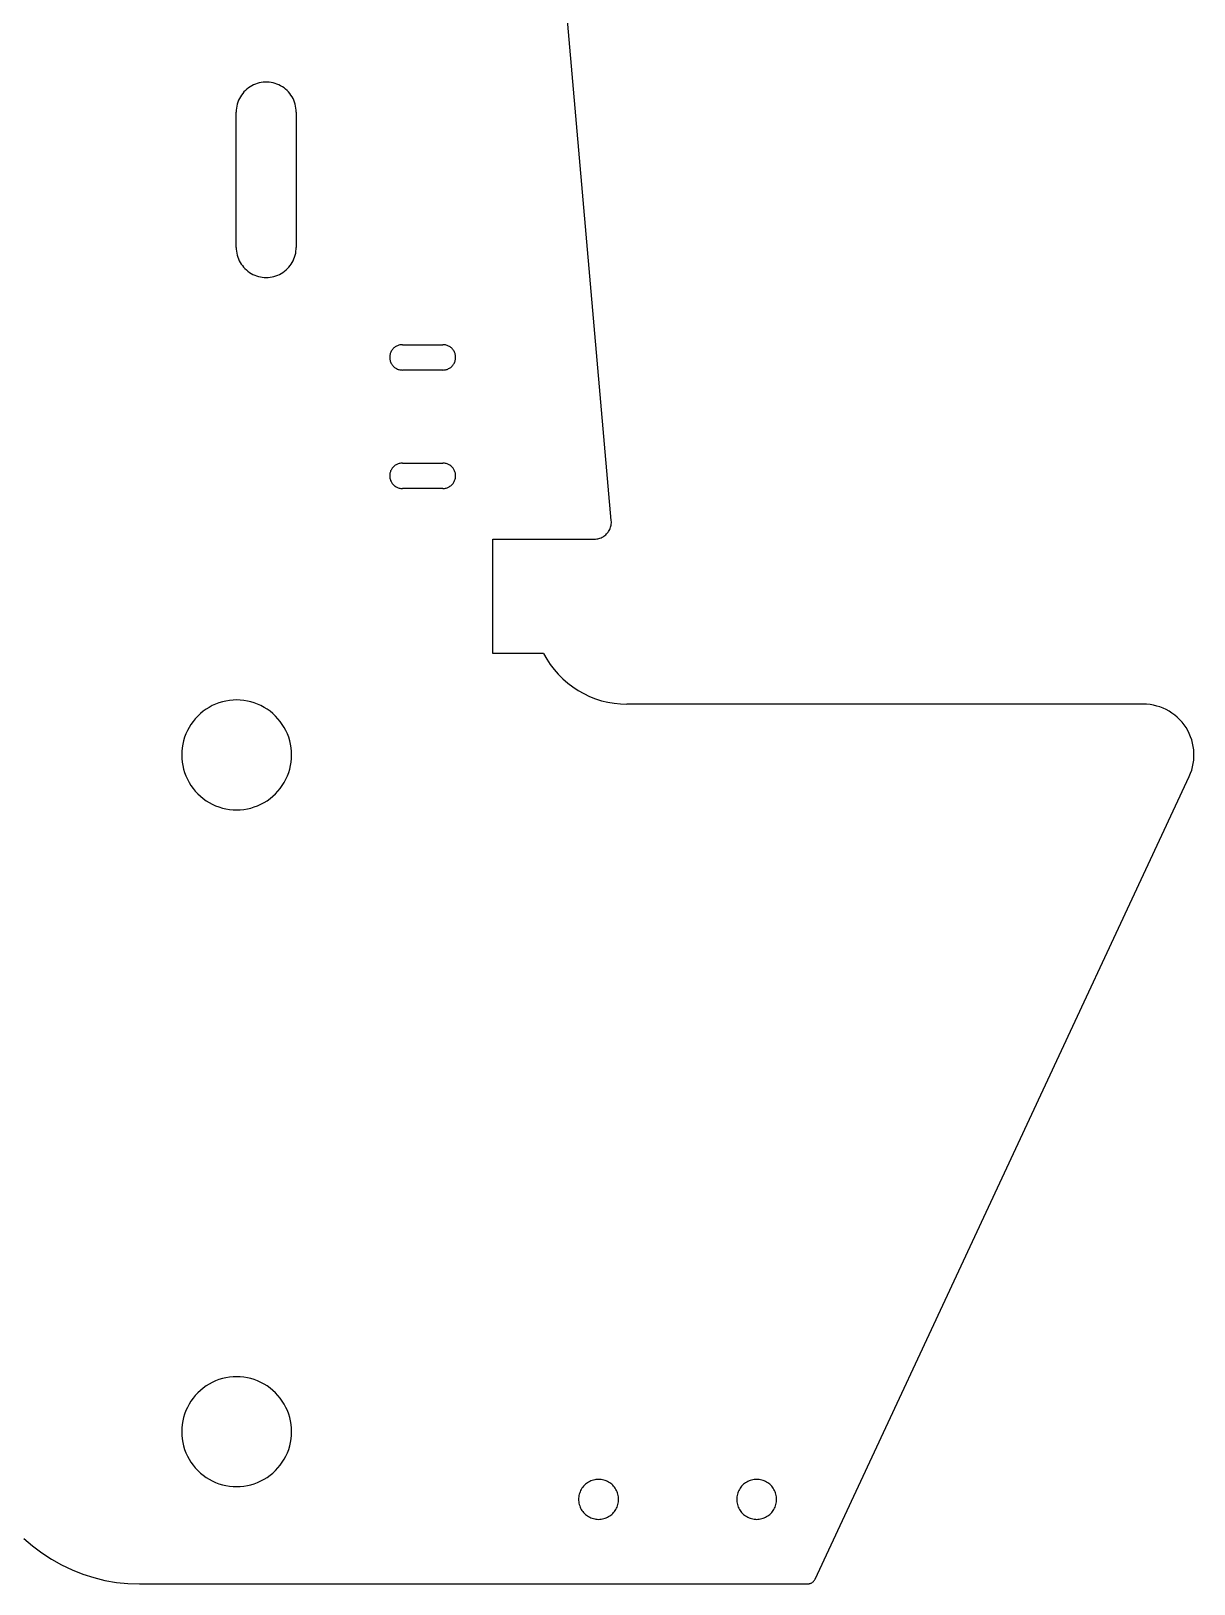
# Model space of a CAD drawing. Extents: x -22.3 to 21.7, y -13.4 to 13.4.
# Drawn here: x 14.313 to 17.021, y -2.147 to 1.467 of the extents above; entities that cross this region are included whole.
import ezdxf

# ---------------------------------------------------------------- set-up
doc = ezdxf.new("R2010")
doc.units = 0
doc.header["$MEASUREMENT"] = 0
doc.layers.get('0').update_dxf_attribs({"linetype": 'CONTINUOUS'})

msp = doc.modelspace()

# ---------------------------------------------------------------- linework, layer by layer
for p, q in [((15.6643, 0.3274), (15.4945, 2.2672)), ((14.8233, 1.3372), (14.8195, 1.3345)), ((14.8273, 1.3396), (14.8233, 1.3372)), ((14.8315, 1.3417), (14.8273, 1.3396)), ((14.8358, 1.3435), (14.8315, 1.3417)), ((14.8402, 1.345), (14.8358, 1.3435)), ((14.8447, 1.3463), (14.8402, 1.345)), ((14.8493, 1.3472), (14.8447, 1.3463)), ((14.8539, 1.3478), (14.8493, 1.3472)), ((14.8586, 1.3481), (14.8539, 1.3478)), ((14.8632, 1.3481), (14.8586, 1.3481)), ((14.8679, 1.3478), (14.8632, 1.3481)), ((14.8725, 1.3472), (14.8679, 1.3478)), ((14.8771, 1.3463), (14.8725, 1.3472)), ((14.8816, 1.345), (14.8771, 1.3463)), ((14.886, 1.3435), (14.8816, 1.345)), ((14.8903, 1.3417), (14.886, 1.3435)), ((14.8945, 1.3396), (14.8903, 1.3417)), ((14.8985, 1.3372), (14.8945, 1.3396)), ((14.9024, 1.3345), (14.8985, 1.3372)), ((14.7949, 1.3012), (14.7935, 1.2967)), ((14.7966, 1.3056), (14.7949, 1.3012)), ((14.7985, 1.3098), (14.7966, 1.3056)), ((14.8008, 1.3139), (14.7985, 1.3098)), ((14.8033, 1.3178), (14.8008, 1.3139)), ((14.8061, 1.3216), (14.8033, 1.3178)), ((14.8091, 1.3252), (14.8061, 1.3216)), ((14.8123, 1.3285), (14.8091, 1.3252)), ((14.8158, 1.3317), (14.8123, 1.3285)), ((14.8195, 1.3345), (14.8158, 1.3317)), ((14.906, 1.3317), (14.9024, 1.3345)), ((14.9095, 1.3285), (14.906, 1.3317)), ((14.9127, 1.3252), (14.9095, 1.3285)), ((14.9158, 1.3216), (14.9127, 1.3252)), ((14.9185, 1.3178), (14.9158, 1.3216)), ((14.921, 1.3139), (14.9185, 1.3178)), ((14.9233, 1.3098), (14.921, 1.3139)), ((14.9253, 1.3056), (14.9233, 1.3098)), ((14.9269, 1.3012), (14.9253, 1.3056)), ((14.9283, 1.2967), (14.9269, 1.3012)), ((14.7912, 1.283), (14.791, 1.2783)), ((14.791, 0.9633), (14.791, 1.2783)), ((14.7917, 1.2876), (14.7912, 1.283)), ((14.7924, 1.2922), (14.7917, 1.2876)), ((14.7935, 1.2967), (14.7924, 1.2922)), ((14.9294, 1.2922), (14.9283, 1.2967)), ((14.9302, 1.2876), (14.9294, 1.2922)), ((14.9306, 1.283), (14.9302, 1.2876)), ((14.9308, 1.2783), (14.9306, 1.283)), ((14.9308, 1.2783), (14.9308, 0.9633)), ((14.791, 0.9633), (14.7912, 0.9588)), ((14.7912, 0.9588), (14.7916, 0.9542)), ((14.7916, 0.9542), (14.7924, 0.9497)), ((14.7924, 0.9497), (14.7934, 0.9452)), ((14.7934, 0.9452), (14.7947, 0.9409)), ((14.7947, 0.9409), (14.7964, 0.9366)), ((14.9255, 0.9366), (14.9271, 0.9409)), ((14.9271, 0.9409), (14.9284, 0.9452)), ((14.9284, 0.9452), (14.9295, 0.9497)), ((14.9295, 0.9497), (14.9302, 0.9542)), ((14.9302, 0.9542), (14.9306, 0.9588)), ((14.9306, 0.9588), (14.9308, 0.9633)), ((14.7964, 0.9366), (14.7982, 0.9324)), ((14.7982, 0.9324), (14.8004, 0.9284)), ((14.8004, 0.9284), (14.8028, 0.9245)), ((14.8028, 0.9245), (14.8055, 0.9208)), ((14.8055, 0.9208), (14.8084, 0.9172)), ((14.8084, 0.9172), (14.8115, 0.9139)), ((14.8115, 0.9139), (14.8148, 0.9108)), ((14.8148, 0.9108), (14.8184, 0.9079)), ((14.8184, 0.9079), (14.8221, 0.9052)), ((14.8221, 0.9052), (14.826, 0.9028)), ((14.8959, 0.9028), (14.8997, 0.9052)), ((14.8997, 0.9052), (14.9035, 0.9079)), ((14.9035, 0.9079), (14.907, 0.9108)), ((14.907, 0.9108), (14.9103, 0.9139)), ((14.9103, 0.9139), (14.9135, 0.9172)), ((14.9135, 0.9172), (14.9164, 0.9208)), ((14.9164, 0.9208), (14.919, 0.9245)), ((14.919, 0.9245), (14.9214, 0.9284)), ((14.9214, 0.9284), (14.9236, 0.9324)), ((14.9236, 0.9324), (14.9255, 0.9366)), ((14.826, 0.9028), (14.83, 0.9006)), ((14.83, 0.9006), (14.8342, 0.8988)), ((14.8342, 0.8988), (14.8385, 0.8972)), ((14.8385, 0.8972), (14.8428, 0.8958)), ((14.8428, 0.8958), (14.8473, 0.8948)), ((14.8473, 0.8948), (14.8518, 0.894)), ((14.8518, 0.894), (14.8563, 0.8936)), ((14.8563, 0.8936), (14.8609, 0.8934)), ((14.8609, 0.8934), (14.8655, 0.8936)), ((14.8655, 0.8936), (14.87, 0.894)), ((14.87, 0.894), (14.8745, 0.8948)), ((14.8745, 0.8948), (14.879, 0.8958)), ((14.879, 0.8958), (14.8834, 0.8972)), ((14.8834, 0.8972), (14.8877, 0.8988)), ((14.8877, 0.8988), (14.8918, 0.9006)), ((14.8918, 0.9006), (14.8959, 0.9028)), ((15.153, 0.7233), (15.1519, 0.7216)), ((15.1541, 0.7249), (15.153, 0.7233)), ((15.1553, 0.7265), (15.1541, 0.7249)), ((15.1566, 0.7279), (15.1553, 0.7265)), ((15.158, 0.7293), (15.1566, 0.7279)), ((15.1595, 0.7306), (15.158, 0.7293)), ((15.1611, 0.7318), (15.1595, 0.7306)), ((15.1628, 0.7328), (15.1611, 0.7318)), ((15.1645, 0.7338), (15.1628, 0.7328)), ((15.1663, 0.7346), (15.1645, 0.7338)), ((15.1682, 0.7353), (15.1663, 0.7346)), ((15.17, 0.7359), (15.1682, 0.7353)), ((15.172, 0.7364), (15.17, 0.7359)), ((15.1739, 0.7367), (15.172, 0.7364)), ((15.1759, 0.7369), (15.1739, 0.7367)), ((15.1778, 0.7369), (15.1759, 0.7369)), ((15.1778, 0.7369), (15.2723, 0.7369)), ((15.2743, 0.7369), (15.2723, 0.7369)), ((15.2763, 0.7367), (15.2743, 0.7369)), ((15.2782, 0.7364), (15.2763, 0.7367)), ((15.2801, 0.7359), (15.2782, 0.7364)), ((15.282, 0.7353), (15.2801, 0.7359)), ((15.2839, 0.7346), (15.282, 0.7353)), ((15.2856, 0.7338), (15.2839, 0.7346)), ((15.2874, 0.7328), (15.2856, 0.7338)), ((15.289, 0.7318), (15.2874, 0.7328)), ((15.2906, 0.7306), (15.289, 0.7318)), ((15.2921, 0.7293), (15.2906, 0.7306)), ((15.2936, 0.7279), (15.2921, 0.7293)), ((15.2949, 0.7265), (15.2936, 0.7279)), ((15.2961, 0.7249), (15.2949, 0.7265)), ((15.2972, 0.7233), (15.2961, 0.7249)), ((15.2982, 0.7216), (15.2972, 0.7233)), ((15.1485, 0.7104), (15.1483, 0.7084)), ((15.1483, 0.7084), (15.1483, 0.7064)), ((15.1483, 0.7064), (15.1485, 0.7045)), ((15.1487, 0.7123), (15.1485, 0.7104)), ((15.1485, 0.7045), (15.1487, 0.7025)), ((15.1491, 0.7143), (15.1487, 0.7123)), ((15.1487, 0.7025), (15.1491, 0.7006)), ((15.1496, 0.7162), (15.1491, 0.7143)), ((15.1491, 0.7006), (15.1496, 0.6987)), ((15.1503, 0.718), (15.1496, 0.7162)), ((15.1496, 0.6987), (15.1503, 0.6968)), ((15.1511, 0.7198), (15.1503, 0.718)), ((15.1503, 0.6968), (15.1511, 0.695)), ((15.1519, 0.7216), (15.1511, 0.7198)), ((15.1511, 0.695), (15.1519, 0.6932)), ((15.1519, 0.6932), (15.153, 0.6915)), ((15.153, 0.6915), (15.1541, 0.6899)), ((15.1541, 0.6899), (15.1553, 0.6884)), ((15.1553, 0.6884), (15.1566, 0.6869)), ((15.1566, 0.6869), (15.158, 0.6855)), ((15.2921, 0.6855), (15.2936, 0.6869)), ((15.2936, 0.6869), (15.2949, 0.6884)), ((15.2949, 0.6884), (15.2961, 0.6899)), ((15.2961, 0.6899), (15.2972, 0.6915)), ((15.2972, 0.6915), (15.2982, 0.6932)), ((15.2991, 0.7198), (15.2982, 0.7216)), ((15.2982, 0.6932), (15.2991, 0.695)), ((15.2999, 0.718), (15.2991, 0.7198)), ((15.2991, 0.695), (15.2999, 0.6968)), ((15.3005, 0.7162), (15.2999, 0.718)), ((15.2999, 0.6968), (15.3005, 0.6987)), ((15.3011, 0.7143), (15.3005, 0.7162)), ((15.3005, 0.6987), (15.3011, 0.7006)), ((15.3014, 0.7123), (15.3011, 0.7143)), ((15.3011, 0.7006), (15.3014, 0.7025)), ((15.3017, 0.7104), (15.3014, 0.7123)), ((15.3014, 0.7025), (15.3017, 0.7045)), ((15.3018, 0.7084), (15.3017, 0.7104)), ((15.3017, 0.7045), (15.3018, 0.7064)), ((15.3018, 0.7064), (15.3018, 0.7084)), ((15.158, 0.6855), (15.1595, 0.6842)), ((15.1595, 0.6842), (15.1611, 0.6831)), ((15.1611, 0.6831), (15.1628, 0.682)), ((15.1628, 0.682), (15.1645, 0.6811)), ((15.1645, 0.6811), (15.1663, 0.6802)), ((15.1663, 0.6802), (15.1682, 0.6795)), ((15.1682, 0.6795), (15.17, 0.6789)), ((15.17, 0.6789), (15.172, 0.6785)), ((15.172, 0.6785), (15.1739, 0.6782)), ((15.1739, 0.6782), (15.1759, 0.678)), ((15.1759, 0.678), (15.1778, 0.6779)), ((15.2723, 0.6779), (15.1778, 0.6779)), ((15.2723, 0.6779), (15.2743, 0.678)), ((15.2743, 0.678), (15.2763, 0.6782)), ((15.2763, 0.6782), (15.2782, 0.6785)), ((15.2782, 0.6785), (15.2801, 0.6789)), ((15.2801, 0.6789), (15.282, 0.6795)), ((15.282, 0.6795), (15.2839, 0.6802)), ((15.2839, 0.6802), (15.2856, 0.6811)), ((15.2856, 0.6811), (15.2874, 0.682)), ((15.2874, 0.682), (15.289, 0.6831)), ((15.289, 0.6831), (15.2906, 0.6842)), ((15.2906, 0.6842), (15.2921, 0.6855)), ((15.1484, 0.4338), (15.1483, 0.4318)), ((15.1486, 0.4357), (15.1484, 0.4338)), ((15.1489, 0.4376), (15.1486, 0.4357)), ((15.1493, 0.4395), (15.1489, 0.4376)), ((15.1499, 0.4413), (15.1493, 0.4395)), ((15.1506, 0.4431), (15.1499, 0.4413)), ((15.1514, 0.4449), (15.1506, 0.4431)), ((15.1523, 0.4466), (15.1514, 0.4449)), ((15.1533, 0.4482), (15.1523, 0.4466)), ((15.1544, 0.4498), (15.1533, 0.4482)), ((15.1556, 0.4513), (15.1544, 0.4498)), ((15.157, 0.4527), (15.1556, 0.4513)), ((15.1584, 0.454), (15.157, 0.4527)), ((15.1599, 0.4553), (15.1584, 0.454)), ((15.1614, 0.4564), (15.1599, 0.4553)), ((15.1631, 0.4574), (15.1614, 0.4564)), ((15.1648, 0.4583), (15.1631, 0.4574)), ((15.1665, 0.4591), (15.1648, 0.4583)), ((15.1684, 0.4598), (15.1665, 0.4591)), ((15.1702, 0.4603), (15.1684, 0.4598)), ((15.1721, 0.4608), (15.1702, 0.4603)), ((15.174, 0.4611), (15.1721, 0.4608)), ((15.1759, 0.4613), (15.174, 0.4611)), ((15.1778, 0.4614), (15.1759, 0.4613)), ((15.1778, 0.4614), (15.2723, 0.4614)), ((15.2743, 0.4613), (15.2723, 0.4614)), ((15.2762, 0.4611), (15.2743, 0.4613)), ((15.2781, 0.4608), (15.2762, 0.4611)), ((15.28, 0.4603), (15.2781, 0.4608)), ((15.2818, 0.4598), (15.28, 0.4603)), ((15.2836, 0.4591), (15.2818, 0.4598)), ((15.2854, 0.4583), (15.2836, 0.4591)), ((15.2871, 0.4574), (15.2854, 0.4583)), ((15.2887, 0.4564), (15.2871, 0.4574)), ((15.2903, 0.4553), (15.2887, 0.4564)), ((15.2918, 0.454), (15.2903, 0.4553)), ((15.2932, 0.4527), (15.2918, 0.454)), ((15.2945, 0.4513), (15.2932, 0.4527)), ((15.2958, 0.4498), (15.2945, 0.4513)), ((15.2969, 0.4482), (15.2958, 0.4498)), ((15.2979, 0.4466), (15.2969, 0.4482)), ((15.2988, 0.4449), (15.2979, 0.4466)), ((15.2996, 0.4431), (15.2988, 0.4449)), ((15.3003, 0.4413), (15.2996, 0.4431)), ((15.3009, 0.4395), (15.3003, 0.4413)), ((15.3013, 0.4376), (15.3009, 0.4395)), ((15.3016, 0.4357), (15.3013, 0.4376)), ((15.3018, 0.4338), (15.3016, 0.4357)), ((15.3019, 0.4318), (15.3018, 0.4338)), ((15.1483, 0.4318), (15.1484, 0.4299)), ((15.1484, 0.4299), (15.1486, 0.428)), ((15.1486, 0.428), (15.1489, 0.4261)), ((15.1489, 0.4261), (15.1493, 0.4242)), ((15.1493, 0.4242), (15.1499, 0.4223)), ((15.1499, 0.4223), (15.1506, 0.4205)), ((15.1506, 0.4205), (15.1514, 0.4188)), ((15.1514, 0.4188), (15.1523, 0.4171)), ((15.1523, 0.4171), (15.1533, 0.4154)), ((15.1533, 0.4154), (15.1544, 0.4139)), ((15.1544, 0.4139), (15.1556, 0.4124)), ((15.1556, 0.4124), (15.157, 0.4109)), ((15.157, 0.4109), (15.1584, 0.4096)), ((15.1584, 0.4096), (15.1599, 0.4084)), ((15.1599, 0.4084), (15.1614, 0.4073)), ((15.1614, 0.4073), (15.1631, 0.4063)), ((15.1631, 0.4063), (15.1648, 0.4053)), ((15.1648, 0.4053), (15.1665, 0.4045)), ((15.1665, 0.4045), (15.1684, 0.4039)), ((15.1684, 0.4039), (15.1702, 0.4033)), ((15.1702, 0.4033), (15.1721, 0.4029)), ((15.1721, 0.4029), (15.174, 0.4026)), ((15.174, 0.4026), (15.1759, 0.4024)), ((15.1759, 0.4024), (15.1778, 0.4023)), ((15.2723, 0.4023), (15.1778, 0.4023)), ((15.2723, 0.4023), (15.2743, 0.4024)), ((15.2743, 0.4024), (15.2762, 0.4026)), ((15.2762, 0.4026), (15.2781, 0.4029)), ((15.2781, 0.4029), (15.28, 0.4033)), ((15.28, 0.4033), (15.2818, 0.4039)), ((15.2818, 0.4039), (15.2836, 0.4045)), ((15.2836, 0.4045), (15.2854, 0.4053)), ((15.2854, 0.4053), (15.2871, 0.4063)), ((15.2871, 0.4063), (15.2887, 0.4073)), ((15.2887, 0.4073), (15.2903, 0.4084)), ((15.2903, 0.4084), (15.2918, 0.4096)), ((15.2918, 0.4096), (15.2932, 0.4109)), ((15.2932, 0.4109), (15.2945, 0.4124)), ((15.2945, 0.4124), (15.2958, 0.4139)), ((15.2958, 0.4139), (15.2969, 0.4154)), ((15.2969, 0.4154), (15.2979, 0.4171)), ((15.2979, 0.4171), (15.2988, 0.4188)), ((15.2988, 0.4188), (15.2996, 0.4205)), ((15.2996, 0.4205), (15.3003, 0.4223)), ((15.3003, 0.4223), (15.3009, 0.4242)), ((15.3009, 0.4242), (15.3013, 0.4261)), ((15.3013, 0.4261), (15.3016, 0.428)), ((15.3016, 0.428), (15.3018, 0.4299)), ((15.3018, 0.4299), (15.3019, 0.4318)), ((15.6644, 0.3248), (15.6643, 0.3274)), ((15.6427, 0.2888), (15.645, 0.29)), ((15.645, 0.29), (15.6472, 0.2914)), ((15.6472, 0.2914), (15.6493, 0.2929)), ((15.6493, 0.2929), (15.6513, 0.2946)), ((15.6513, 0.2946), (15.6532, 0.2964)), ((15.6532, 0.2964), (15.6549, 0.2983)), ((15.6549, 0.2983), (15.6566, 0.3004)), ((15.6566, 0.3004), (15.6581, 0.3025)), ((15.6581, 0.3025), (15.6594, 0.3047)), ((15.6594, 0.3047), (15.6606, 0.3071)), ((15.6606, 0.3071), (15.6616, 0.3095)), ((15.6616, 0.3095), (15.6625, 0.3119)), ((15.6625, 0.3119), (15.6632, 0.3144)), ((15.6632, 0.3144), (15.6638, 0.317)), ((15.6638, 0.317), (15.6642, 0.3196)), ((15.6642, 0.3196), (15.6644, 0.3222)), ((15.6644, 0.3222), (15.6644, 0.3248)), ((15.3885, 0.0184), (15.3885, 0.2846)), ((15.3885, 0.2846), (15.625, 0.2846)), ((15.625, 0.2846), (15.6276, 0.2847)), ((15.6276, 0.2847), (15.6302, 0.2849)), ((15.6302, 0.2849), (15.6328, 0.2854)), ((15.6328, 0.2854), (15.6354, 0.286)), ((15.6354, 0.286), (15.6379, 0.2867)), ((15.6379, 0.2867), (15.6403, 0.2877)), ((15.6403, 0.2877), (15.6427, 0.2888)), ((15.5066, 0.0184), (15.3885, 0.0184)), ((15.5066, 0.0184), (15.5139, 0.0054)), ((15.5139, 0.0054), (15.5221, -0.0071)), ((15.5221, -0.0071), (15.5311, -0.019)), ((15.5311, -0.019), (15.5409, -0.0302)), ((15.5409, -0.0302), (15.5515, -0.0408)), ((15.5515, -0.0408), (15.5627, -0.0506)), ((15.5627, -0.0506), (15.5746, -0.0596)), ((15.5746, -0.0596), (15.5871, -0.0678)), ((15.5871, -0.0678), (15.6001, -0.0751)), ((14.728, -0.107), (14.7209, -0.1114)), ((14.7354, -0.103), (14.728, -0.107)), ((14.7431, -0.0996), (14.7354, -0.103)), ((14.7509, -0.0966), (14.7431, -0.0996)), ((14.7589, -0.0942), (14.7509, -0.0966)), ((14.7671, -0.0923), (14.7589, -0.0942)), ((14.7753, -0.0909), (14.7671, -0.0923)), ((14.7836, -0.0901), (14.7753, -0.0909)), ((14.792, -0.0898), (14.7836, -0.0901)), ((14.8004, -0.0901), (14.792, -0.0898)), ((14.8087, -0.0909), (14.8004, -0.0901)), ((14.817, -0.0923), (14.8087, -0.0909)), ((14.8251, -0.0942), (14.817, -0.0923)), ((14.8331, -0.0966), (14.8251, -0.0942)), ((14.841, -0.0996), (14.8331, -0.0966)), ((14.8486, -0.103), (14.841, -0.0996)), ((14.856, -0.107), (14.8486, -0.103)), ((14.8631, -0.1114), (14.856, -0.107)), ((15.6001, -0.0751), (15.6136, -0.0816)), ((15.6136, -0.0816), (15.6275, -0.087)), ((15.6275, -0.087), (15.6417, -0.0916)), ((15.6417, -0.0916), (15.6562, -0.0951)), ((15.6562, -0.0951), (15.6709, -0.0976)), ((15.6709, -0.0976), (15.6858, -0.0992)), ((15.6858, -0.0992), (15.7007, -0.0997)), ((16.9025, -0.0997), (15.7007, -0.0997)), ((16.9104, -0.0999), (16.9025, -0.0997)), ((16.9183, -0.1007), (16.9104, -0.0999)), ((16.9261, -0.102), (16.9183, -0.1007)), ((16.9338, -0.1039), (16.9261, -0.102)), ((16.9413, -0.1062), (16.9338, -0.1039)), ((16.9487, -0.1091), (16.9413, -0.1062)), ((14.6905, -0.1399), (14.6856, -0.1467)), ((14.6958, -0.1334), (14.6905, -0.1399)), ((14.7015, -0.1273), (14.6958, -0.1334)), ((14.7077, -0.1216), (14.7015, -0.1273)), ((14.7141, -0.1163), (14.7077, -0.1216)), ((14.7209, -0.1114), (14.7141, -0.1163)), ((14.8699, -0.1163), (14.8631, -0.1114)), ((14.8764, -0.1216), (14.8699, -0.1163)), ((14.8825, -0.1273), (14.8764, -0.1216)), ((14.8882, -0.1334), (14.8825, -0.1273)), ((14.8935, -0.1399), (14.8882, -0.1334)), ((14.8984, -0.1467), (14.8935, -0.1399)), ((16.9559, -0.1124), (16.9487, -0.1091)), ((16.9628, -0.1162), (16.9559, -0.1124)), ((16.9694, -0.1204), (16.9628, -0.1162)), ((16.9758, -0.1251), (16.9694, -0.1204)), ((16.9818, -0.1302), (16.9758, -0.1251)), ((16.9875, -0.1357), (16.9818, -0.1302)), ((16.9928, -0.1416), (16.9875, -0.1357)), ((16.9977, -0.1478), (16.9928, -0.1416)), ((14.6709, -0.1766), (14.6684, -0.1847)), ((14.6738, -0.1688), (14.6709, -0.1766)), ((14.6773, -0.1612), (14.6738, -0.1688)), ((14.6812, -0.1538), (14.6773, -0.1612)), ((14.6856, -0.1467), (14.6812, -0.1538)), ((14.9028, -0.1538), (14.8984, -0.1467)), ((14.9068, -0.1612), (14.9028, -0.1538)), ((14.9102, -0.1688), (14.9068, -0.1612)), ((14.9132, -0.1766), (14.9102, -0.1688)), ((14.9156, -0.1847), (14.9132, -0.1766)), ((17.0022, -0.1543), (16.9977, -0.1478)), ((17.0062, -0.1611), (17.0022, -0.1543)), ((17.0097, -0.1682), (17.0062, -0.1611)), ((17.0128, -0.1755), (17.0097, -0.1682)), ((17.0154, -0.1829), (17.0128, -0.1755)), ((14.6643, -0.2094), (14.6641, -0.2178)), ((14.6652, -0.2011), (14.6643, -0.2094)), ((14.6665, -0.1928), (14.6652, -0.2011)), ((14.6684, -0.1847), (14.6665, -0.1928)), ((14.9175, -0.1928), (14.9156, -0.1847)), ((14.9189, -0.2011), (14.9175, -0.1928)), ((14.9197, -0.2094), (14.9189, -0.2011)), ((14.92, -0.2178), (14.9197, -0.2094)), ((17.0175, -0.1905), (17.0154, -0.1829)), ((17.019, -0.1983), (17.0175, -0.1905)), ((17.0201, -0.2061), (17.019, -0.1983)), ((17.0206, -0.214), (17.0201, -0.2061)), ((17.0206, -0.2219), (17.0206, -0.214)), ((14.6641, -0.2178), (14.6643, -0.2261)), ((14.6643, -0.2261), (14.6652, -0.2345)), ((14.6652, -0.2345), (14.6665, -0.2427)), ((14.6665, -0.2427), (14.6684, -0.2509)), ((14.6684, -0.2509), (14.6709, -0.2589)), ((14.9132, -0.2589), (14.9156, -0.2509)), ((14.9156, -0.2509), (14.9175, -0.2427)), ((14.9175, -0.2427), (14.9189, -0.2345)), ((14.9189, -0.2345), (14.9197, -0.2261)), ((14.9197, -0.2261), (14.92, -0.2178)), ((17.0153, -0.253), (17.0174, -0.2454)), ((17.0174, -0.2454), (17.019, -0.2376)), ((17.019, -0.2376), (17.02, -0.2298)), ((17.02, -0.2298), (17.0206, -0.2219)), ((14.6709, -0.2589), (14.6738, -0.2667)), ((14.6738, -0.2667), (14.6773, -0.2744)), ((14.6773, -0.2744), (14.6812, -0.2818)), ((14.6812, -0.2818), (14.6856, -0.2889)), ((14.6856, -0.2889), (14.6905, -0.2957)), ((14.8935, -0.2957), (14.8984, -0.2889)), ((14.8984, -0.2889), (14.9028, -0.2818)), ((14.9028, -0.2818), (14.9068, -0.2744)), ((14.9068, -0.2744), (14.9102, -0.2667)), ((14.9102, -0.2667), (14.9132, -0.2589)), ((16.1386, -2.1355), (17.0096, -0.2677)), ((17.0096, -0.2677), (17.0127, -0.2604)), ((17.0127, -0.2604), (17.0153, -0.253)), ((14.6905, -0.2957), (14.6958, -0.3021)), ((14.6958, -0.3021), (14.7015, -0.3083)), ((14.7015, -0.3083), (14.7077, -0.314)), ((14.7077, -0.314), (14.7141, -0.3193)), ((14.7141, -0.3193), (14.7209, -0.3242)), ((14.7209, -0.3242), (14.728, -0.3286)), ((14.856, -0.3286), (14.8631, -0.3242)), ((14.8631, -0.3242), (14.8699, -0.3193)), ((14.8699, -0.3193), (14.8764, -0.314)), ((14.8764, -0.314), (14.8825, -0.3083)), ((14.8825, -0.3083), (14.8882, -0.3021)), ((14.8882, -0.3021), (14.8935, -0.2957)), ((14.728, -0.3286), (14.7354, -0.3325)), ((14.7354, -0.3325), (14.7431, -0.336)), ((14.7431, -0.336), (14.7509, -0.3389)), ((14.7509, -0.3389), (14.7589, -0.3414)), ((14.7589, -0.3414), (14.7671, -0.3433)), ((14.7671, -0.3433), (14.7753, -0.3446)), ((14.7753, -0.3446), (14.7836, -0.3455)), ((14.7836, -0.3455), (14.792, -0.3457)), ((14.792, -0.3457), (14.8004, -0.3455)), ((14.8004, -0.3455), (14.8087, -0.3446)), ((14.8087, -0.3446), (14.817, -0.3433)), ((14.817, -0.3433), (14.8251, -0.3414)), ((14.8251, -0.3414), (14.8331, -0.3389)), ((14.8331, -0.3389), (14.841, -0.336)), ((14.841, -0.336), (14.8486, -0.3325)), ((14.8486, -0.3325), (14.856, -0.3286)), ((14.7077, -1.6964), (14.7015, -1.7021)), ((14.7141, -1.6911), (14.7077, -1.6964)), ((14.7209, -1.6862), (14.7141, -1.6911)), ((14.728, -1.6818), (14.7209, -1.6862)), ((14.7354, -1.6778), (14.728, -1.6818)), ((14.7431, -1.6744), (14.7354, -1.6778)), ((14.7509, -1.6714), (14.7431, -1.6744)), ((14.7589, -1.669), (14.7509, -1.6714)), ((14.7671, -1.6671), (14.7589, -1.669)), ((14.7753, -1.6657), (14.7671, -1.6671)), ((14.7836, -1.6649), (14.7753, -1.6657)), ((14.792, -1.6646), (14.7836, -1.6649)), ((14.8004, -1.6649), (14.792, -1.6646)), ((14.8087, -1.6657), (14.8004, -1.6649)), ((14.817, -1.6671), (14.8087, -1.6657)), ((14.8251, -1.669), (14.817, -1.6671)), ((14.8331, -1.6714), (14.8251, -1.669)), ((14.841, -1.6744), (14.8331, -1.6714)), ((14.8486, -1.6778), (14.841, -1.6744)), ((14.856, -1.6818), (14.8486, -1.6778)), ((14.8631, -1.6862), (14.856, -1.6818)), ((14.8699, -1.6911), (14.8631, -1.6862)), ((14.8764, -1.6964), (14.8699, -1.6911)), ((14.8825, -1.7021), (14.8764, -1.6964)), ((14.6812, -1.7286), (14.6773, -1.736)), ((14.6856, -1.7215), (14.6812, -1.7286)), ((14.6905, -1.7147), (14.6856, -1.7215)), ((14.6958, -1.7082), (14.6905, -1.7147)), ((14.7015, -1.7021), (14.6958, -1.7082)), ((14.8882, -1.7082), (14.8825, -1.7021)), ((14.8935, -1.7147), (14.8882, -1.7082)), ((14.8984, -1.7215), (14.8935, -1.7147)), ((14.9028, -1.7286), (14.8984, -1.7215)), ((14.9068, -1.736), (14.9028, -1.7286)), ((14.6665, -1.7676), (14.6652, -1.7759)), ((14.6684, -1.7595), (14.6665, -1.7676)), ((14.6709, -1.7515), (14.6684, -1.7595)), ((14.6738, -1.7436), (14.6709, -1.7515)), ((14.6773, -1.736), (14.6738, -1.7436)), ((14.9102, -1.7436), (14.9068, -1.736)), ((14.9132, -1.7515), (14.9102, -1.7436)), ((14.9156, -1.7595), (14.9132, -1.7515)), ((14.9175, -1.7676), (14.9156, -1.7595)), ((14.9189, -1.7759), (14.9175, -1.7676)), ((14.6643, -1.7842), (14.6641, -1.7926)), ((14.6641, -1.7926), (14.6643, -1.8009)), ((14.6652, -1.7759), (14.6643, -1.7842)), ((14.6643, -1.8009), (14.6652, -1.8093)), ((14.9197, -1.7842), (14.9189, -1.7759)), ((14.9189, -1.8093), (14.9197, -1.8009)), ((14.92, -1.7926), (14.9197, -1.7842)), ((14.9197, -1.8009), (14.92, -1.7926)), ((14.6652, -1.8093), (14.6665, -1.8175)), ((14.6665, -1.8175), (14.6684, -1.8257)), ((14.6684, -1.8257), (14.6709, -1.8337)), ((14.6709, -1.8337), (14.6738, -1.8415)), ((14.6738, -1.8415), (14.6773, -1.8492)), ((14.9068, -1.8492), (14.9102, -1.8415)), ((14.9102, -1.8415), (14.9132, -1.8337)), ((14.9132, -1.8337), (14.9156, -1.8257)), ((14.9156, -1.8257), (14.9175, -1.8175)), ((14.9175, -1.8175), (14.9189, -1.8093)), ((14.6773, -1.8492), (14.6812, -1.8566)), ((14.6812, -1.8566), (14.6856, -1.8637)), ((14.6856, -1.8637), (14.6905, -1.8705)), ((14.6905, -1.8705), (14.6958, -1.8769)), ((14.6958, -1.8769), (14.7015, -1.8831)), ((14.8825, -1.8831), (14.8882, -1.8769)), ((14.8882, -1.8769), (14.8935, -1.8705)), ((14.8935, -1.8705), (14.8984, -1.8637)), ((14.8984, -1.8637), (14.9028, -1.8566)), ((14.9028, -1.8566), (14.9068, -1.8492)), ((14.7015, -1.8831), (14.7077, -1.8888)), ((14.7077, -1.8888), (14.7141, -1.8941)), ((14.7141, -1.8941), (14.7209, -1.899)), ((14.7209, -1.899), (14.728, -1.9034)), ((14.728, -1.9034), (14.7354, -1.9073)), ((14.7354, -1.9073), (14.7431, -1.9108)), ((14.7431, -1.9108), (14.7509, -1.9137)), ((14.7509, -1.9137), (14.7589, -1.9162)), ((14.8251, -1.9162), (14.8331, -1.9137)), ((14.8331, -1.9137), (14.841, -1.9108)), ((14.841, -1.9108), (14.8486, -1.9073)), ((14.8486, -1.9073), (14.856, -1.9034)), ((14.856, -1.9034), (14.8631, -1.899)), ((14.8631, -1.899), (14.8699, -1.8941)), ((14.8699, -1.8941), (14.8764, -1.8888)), ((14.8764, -1.8888), (14.8825, -1.8831)), ((15.604, -1.9151), (15.6018, -1.9172)), ((15.6063, -1.9132), (15.604, -1.9151)), ((15.6088, -1.9114), (15.6063, -1.9132)), ((15.6114, -1.9098), (15.6088, -1.9114)), ((15.6141, -1.9084), (15.6114, -1.9098)), ((15.6169, -1.9071), (15.6141, -1.9084)), ((15.6197, -1.906), (15.6169, -1.9071)), ((15.6226, -1.9051), (15.6197, -1.906)), ((15.6256, -1.9045), (15.6226, -1.9051)), ((15.6286, -1.904), (15.6256, -1.9045)), ((15.6316, -1.9037), (15.6286, -1.904)), ((15.6346, -1.9036), (15.6316, -1.9037)), ((15.6377, -1.9037), (15.6346, -1.9036)), ((15.6407, -1.904), (15.6377, -1.9037)), ((15.6437, -1.9045), (15.6407, -1.904)), ((15.6467, -1.9051), (15.6437, -1.9045)), ((15.6496, -1.906), (15.6467, -1.9051)), ((15.6524, -1.9071), (15.6496, -1.906)), ((15.6552, -1.9084), (15.6524, -1.9071)), ((15.6579, -1.9098), (15.6552, -1.9084)), ((15.6605, -1.9114), (15.6579, -1.9098)), ((15.663, -1.9132), (15.6605, -1.9114)), ((15.6653, -1.9151), (15.663, -1.9132)), ((15.6675, -1.9172), (15.6653, -1.9151)), ((15.972, -1.9151), (15.9698, -1.9172)), ((15.9743, -1.9132), (15.972, -1.9151)), ((15.9768, -1.9114), (15.9743, -1.9132)), ((15.9794, -1.9098), (15.9768, -1.9114)), ((15.9821, -1.9084), (15.9794, -1.9098)), ((15.9849, -1.9071), (15.9821, -1.9084)), ((15.9877, -1.906), (15.9849, -1.9071)), ((15.9906, -1.9051), (15.9877, -1.906)), ((15.9936, -1.9045), (15.9906, -1.9051)), ((15.9966, -1.904), (15.9936, -1.9045)), ((15.9996, -1.9037), (15.9966, -1.904)), ((16.0026, -1.9036), (15.9996, -1.9037)), ((16.0057, -1.9037), (16.0026, -1.9036)), ((16.0087, -1.904), (16.0057, -1.9037)), ((16.0117, -1.9045), (16.0087, -1.904)), ((16.0147, -1.9051), (16.0117, -1.9045)), ((16.0176, -1.906), (16.0147, -1.9051)), ((16.0204, -1.9071), (16.0176, -1.906)), ((16.0232, -1.9084), (16.0204, -1.9071)), ((16.0259, -1.9098), (16.0232, -1.9084)), ((16.0285, -1.9114), (16.0259, -1.9098)), ((16.031, -1.9132), (16.0285, -1.9114)), ((16.0333, -1.9151), (16.031, -1.9132)), ((16.0355, -1.9172), (16.0333, -1.9151)), ((14.7589, -1.9162), (14.7671, -1.9181)), ((14.7671, -1.9181), (14.7753, -1.9194)), ((14.7753, -1.9194), (14.7836, -1.9203)), ((14.7836, -1.9203), (14.792, -1.9205)), ((14.792, -1.9205), (14.8004, -1.9203)), ((14.8004, -1.9203), (14.8087, -1.9194)), ((14.8087, -1.9194), (14.817, -1.9181)), ((14.817, -1.9181), (14.8251, -1.9162)), ((15.5882, -1.947), (15.5881, -1.9501)), ((15.5881, -1.9501), (15.5882, -1.9531)), ((15.5885, -1.944), (15.5882, -1.947)), ((15.589, -1.941), (15.5885, -1.944)), ((15.5897, -1.938), (15.589, -1.941)), ((15.5906, -1.9351), (15.5897, -1.938)), ((15.5917, -1.9323), (15.5906, -1.9351)), ((15.5929, -1.9295), (15.5917, -1.9323)), ((15.5944, -1.9268), (15.5929, -1.9295)), ((15.596, -1.9242), (15.5944, -1.9268)), ((15.5978, -1.9218), (15.596, -1.9242)), ((15.5997, -1.9194), (15.5978, -1.9218)), ((15.6018, -1.9172), (15.5997, -1.9194)), ((15.6696, -1.9194), (15.6675, -1.9172)), ((15.6715, -1.9218), (15.6696, -1.9194)), ((15.6733, -1.9242), (15.6715, -1.9218)), ((15.6749, -1.9268), (15.6733, -1.9242)), ((15.6764, -1.9295), (15.6749, -1.9268)), ((15.6776, -1.9323), (15.6764, -1.9295)), ((15.6787, -1.9351), (15.6776, -1.9323)), ((15.6796, -1.938), (15.6787, -1.9351)), ((15.6803, -1.941), (15.6796, -1.938)), ((15.6807, -1.944), (15.6803, -1.941)), ((15.681, -1.947), (15.6807, -1.944)), ((15.6811, -1.9501), (15.681, -1.947)), ((15.681, -1.9531), (15.6811, -1.9501)), ((15.9562, -1.947), (15.9561, -1.9501)), ((15.9561, -1.9501), (15.9562, -1.9531)), ((15.9565, -1.944), (15.9562, -1.947)), ((15.957, -1.941), (15.9565, -1.944)), ((15.9577, -1.938), (15.957, -1.941)), ((15.9586, -1.9351), (15.9577, -1.938)), ((15.9597, -1.9323), (15.9586, -1.9351)), ((15.9609, -1.9295), (15.9597, -1.9323)), ((15.9624, -1.9268), (15.9609, -1.9295)), ((15.964, -1.9242), (15.9624, -1.9268)), ((15.9658, -1.9218), (15.964, -1.9242)), ((15.9677, -1.9194), (15.9658, -1.9218)), ((15.9698, -1.9172), (15.9677, -1.9194)), ((16.0376, -1.9194), (16.0355, -1.9172)), ((16.0395, -1.9218), (16.0376, -1.9194)), ((16.0413, -1.9242), (16.0395, -1.9218)), ((16.0429, -1.9268), (16.0413, -1.9242)), ((16.0444, -1.9295), (16.0429, -1.9268)), ((16.0456, -1.9323), (16.0444, -1.9295)), ((16.0467, -1.9351), (16.0456, -1.9323)), ((16.0476, -1.938), (16.0467, -1.9351)), ((16.0483, -1.941), (16.0476, -1.938)), ((16.0487, -1.944), (16.0483, -1.941)), ((16.049, -1.947), (16.0487, -1.944)), ((16.0491, -1.9501), (16.049, -1.947)), ((16.049, -1.9531), (16.0491, -1.9501)), ((15.5882, -1.9531), (15.5885, -1.9561)), ((15.5885, -1.9561), (15.589, -1.9591)), ((15.589, -1.9591), (15.5897, -1.9621)), ((15.5897, -1.9621), (15.5906, -1.965)), ((15.5906, -1.965), (15.5917, -1.9679)), ((15.5917, -1.9679), (15.5929, -1.9706)), ((15.5929, -1.9706), (15.5944, -1.9733)), ((15.5944, -1.9733), (15.596, -1.9759)), ((15.596, -1.9759), (15.5978, -1.9784)), ((15.5978, -1.9784), (15.5997, -1.9807)), ((15.5997, -1.9807), (15.6018, -1.9829)), ((15.6018, -1.9829), (15.604, -1.985)), ((15.604, -1.985), (15.6063, -1.987)), ((15.6063, -1.987), (15.6088, -1.9887)), ((15.6605, -1.9887), (15.663, -1.987)), ((15.663, -1.987), (15.6653, -1.985)), ((15.6653, -1.985), (15.6675, -1.9829)), ((15.6675, -1.9829), (15.6696, -1.9807)), ((15.6696, -1.9807), (15.6715, -1.9784)), ((15.6715, -1.9784), (15.6733, -1.9759)), ((15.6733, -1.9759), (15.6749, -1.9733)), ((15.6749, -1.9733), (15.6764, -1.9706)), ((15.6764, -1.9706), (15.6776, -1.9679)), ((15.6776, -1.9679), (15.6787, -1.965)), ((15.6787, -1.965), (15.6796, -1.9621)), ((15.6796, -1.9621), (15.6803, -1.9591)), ((15.6803, -1.9591), (15.6807, -1.9561)), ((15.6807, -1.9561), (15.681, -1.9531)), ((15.9562, -1.9531), (15.9565, -1.9561)), ((15.9565, -1.9561), (15.957, -1.9591)), ((15.957, -1.9591), (15.9577, -1.9621)), ((15.9577, -1.9621), (15.9586, -1.965)), ((15.9586, -1.965), (15.9597, -1.9679)), ((15.9597, -1.9679), (15.9609, -1.9706)), ((15.9609, -1.9706), (15.9624, -1.9733)), ((15.9624, -1.9733), (15.964, -1.9759)), ((15.964, -1.9759), (15.9658, -1.9784)), ((15.9658, -1.9784), (15.9677, -1.9807)), ((15.9677, -1.9807), (15.9698, -1.9829)), ((15.9698, -1.9829), (15.972, -1.985)), ((15.972, -1.985), (15.9743, -1.987)), ((15.9743, -1.987), (15.9768, -1.9887)), ((16.0285, -1.9887), (16.031, -1.987)), ((16.031, -1.987), (16.0333, -1.985)), ((16.0333, -1.985), (16.0355, -1.9829)), ((16.0355, -1.9829), (16.0376, -1.9807)), ((16.0376, -1.9807), (16.0395, -1.9784)), ((16.0395, -1.9784), (16.0413, -1.9759)), ((16.0413, -1.9759), (16.0429, -1.9733)), ((16.0429, -1.9733), (16.0444, -1.9706)), ((16.0444, -1.9706), (16.0456, -1.9679)), ((16.0456, -1.9679), (16.0467, -1.965)), ((16.0467, -1.965), (16.0476, -1.9621)), ((16.0476, -1.9621), (16.0483, -1.9591)), ((16.0483, -1.9591), (16.0487, -1.9561)), ((16.0487, -1.9561), (16.049, -1.9531)), ((15.6088, -1.9887), (15.6114, -1.9903)), ((15.6114, -1.9903), (15.6141, -1.9918)), ((15.6141, -1.9918), (15.6169, -1.993)), ((15.6169, -1.993), (15.6197, -1.9941)), ((15.6197, -1.9941), (15.6226, -1.995)), ((15.6226, -1.995), (15.6256, -1.9957)), ((15.6256, -1.9957), (15.6286, -1.9962)), ((15.6286, -1.9962), (15.6316, -1.9965)), ((15.6316, -1.9965), (15.6346, -1.9966)), ((15.6346, -1.9966), (15.6377, -1.9965)), ((15.6377, -1.9965), (15.6407, -1.9962)), ((15.6407, -1.9962), (15.6437, -1.9957)), ((15.6437, -1.9957), (15.6467, -1.995)), ((15.6467, -1.995), (15.6496, -1.9941)), ((15.6496, -1.9941), (15.6524, -1.993)), ((15.6524, -1.993), (15.6552, -1.9918)), ((15.6552, -1.9918), (15.6579, -1.9903)), ((15.6579, -1.9903), (15.6605, -1.9887)), ((15.9768, -1.9887), (15.9794, -1.9903)), ((15.9794, -1.9903), (15.9821, -1.9918)), ((15.9821, -1.9918), (15.9849, -1.993)), ((15.9849, -1.993), (15.9877, -1.9941)), ((15.9877, -1.9941), (15.9906, -1.995)), ((15.9906, -1.995), (15.9936, -1.9957)), ((15.9936, -1.9957), (15.9966, -1.9962)), ((15.9966, -1.9962), (15.9996, -1.9965)), ((15.9996, -1.9965), (16.0026, -1.9966)), ((16.0026, -1.9966), (16.0057, -1.9965)), ((16.0057, -1.9965), (16.0087, -1.9962)), ((16.0087, -1.9962), (16.0117, -1.9957)), ((16.0117, -1.9957), (16.0147, -1.995)), ((16.0147, -1.995), (16.0176, -1.9941)), ((16.0176, -1.9941), (16.0204, -1.993)), ((16.0204, -1.993), (16.0232, -1.9918)), ((16.0232, -1.9918), (16.0259, -1.9903)), ((16.0259, -1.9903), (16.0285, -1.9887)), ((14.2969, -2.0409), (14.3172, -2.0586)), ((14.3172, -2.0586), (14.3386, -2.0749)), ((14.3386, -2.0749), (14.3611, -2.0896)), ((14.3611, -2.0896), (14.3845, -2.1028)), ((14.3845, -2.1028), (14.4088, -2.1143)), ((14.4088, -2.1143), (14.4338, -2.1242)), ((14.4338, -2.1242), (14.4594, -2.1323)), ((14.4594, -2.1323), (14.4855, -2.1387)), ((14.4855, -2.1387), (14.512, -2.1432)), ((14.512, -2.1432), (14.5388, -2.146)), ((14.5388, -2.146), (14.5656, -2.1469)), ((14.5656, -2.1469), (16.1208, -2.1469)), ((16.1208, -2.1469), (16.1221, -2.1469)), ((16.1221, -2.1469), (16.1234, -2.1467)), ((16.1234, -2.1467), (16.1247, -2.1465)), ((16.1247, -2.1465), (16.1259, -2.1462)), ((16.1259, -2.1462), (16.1272, -2.1458)), ((16.1272, -2.1458), (16.1284, -2.1454)), ((16.1284, -2.1454), (16.1296, -2.1448)), ((16.1296, -2.1448), (16.1308, -2.1442)), ((16.1308, -2.1442), (16.1319, -2.1435)), ((16.1319, -2.1435), (16.1329, -2.1427)), ((16.1329, -2.1427), (16.1339, -2.1418)), ((16.1339, -2.1418), (16.1349, -2.1409)), ((16.1349, -2.1409), (16.1358, -2.14)), ((16.1358, -2.14), (16.1366, -2.1389)), ((16.1366, -2.1389), (16.1373, -2.1378)), ((16.1373, -2.1378), (16.138, -2.1367)), ((16.138, -2.1367), (16.1386, -2.1355))]:
    msp.add_line(p, q)

doc.saveas('drawing.dxf')
